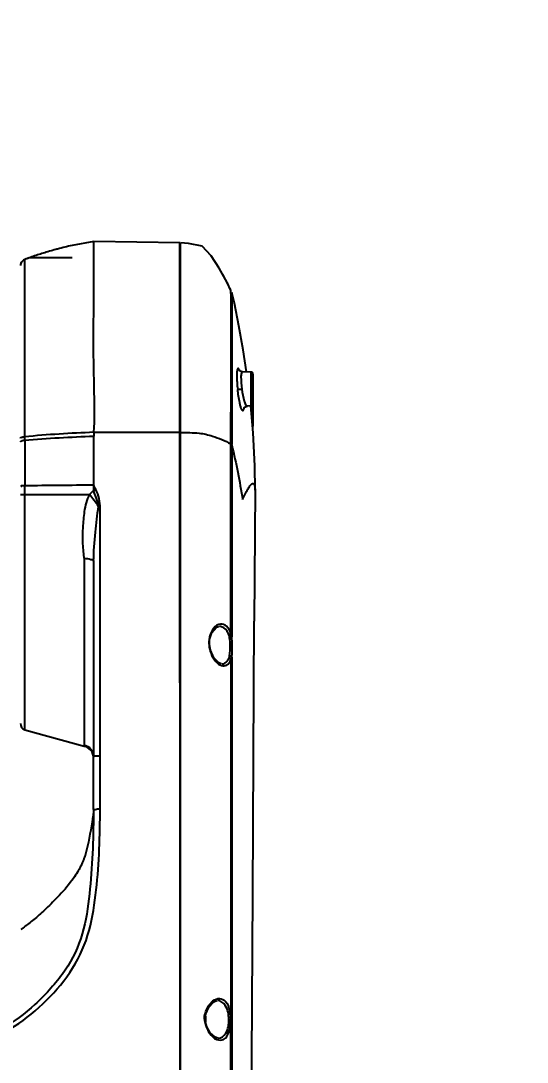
# Model space of a CAD drawing. Header units: millimetres. Extents: x 4086 to 8300, y 123 to 1549.
# Drawn here: x 6751.8 to 6781.2, y 797.2 to 857.8 of the extents above; entities that cross this region are included whole.
import ezdxf
from ezdxf import colors
from ezdxf.entities.mleader import LeaderData, LeaderLine
from ezdxf.math import Vec2, Vec3

# ---------------------------------------------------------------- set-up
doc = ezdxf.new("R2010")
doc.units = ezdxf.units.MM
doc.layers.add('外形图', color=7, linetype='Continuous')
doc.layers.add('多重引线', color=7, linetype='Continuous')
doc.styles.add('思源黑', font='SourceHanSansCN-Normal.ttf')

msp = doc.modelspace()

# ---------------------------------------------------------------- linework, layer by layer
at = {"layer": '外形图'}
for p, q in [((6756.0319, 844.9492), (6754.7791, 844.7171)), ((6761.0291, 844.8618), (6756.0319, 844.9492)), ((6761.0291, 819.3034), (6761.0291, 844.859)), ((6761.0812, 773.2327), (6761.0813, 844.8598)), ((6754.7791, 844.7084), (6754.7791, 844.7171)), ((6752.0223, 839.6778), (6752.0225, 843.8937)), ((6754.7791, 843.9868), (6752.2738, 843.9868)), ((6763.3236, 843.401), (6762.8572, 844.1098)), ((6763.7792, 842.5613), (6763.3236, 843.401)), ((6764.0053, 842.0894), (6763.7792, 842.5613)), ((6764.0054, 842.0888), (6764.0054, 842.0892)), ((6764.0076, 841.6969), (6764.0054, 842.0888)), ((6764.0462, 841.9798), (6764.0456, 841.6271)), ((6764.0462, 841.9807), (6764.0462, 841.9798)), ((6764.2033, 841.3627), (6764.0463, 841.9808)), ((6752.0222, 833.594), (6752.0223, 839.6778)), ((6764.6599, 837.3651), (6764.6593, 837.3651)), ((6765.1563, 837.3565), (6764.66, 837.3651)), ((6765.1563, 837.3565), (6765.1563, 835.3827)), ((6765.2791, 837.2315), (6765.2791, 835.5077)), ((6765.1563, 835.3827), (6764.9381, 835.3789)), ((6765.2889, 833.8295), (6765.1485, 835.382)), ((6765.1563, 835.3736), (6765.1563, 835.2962)), ((6765.2791, 835.4988), (6765.2791, 834.2004)), ((6752.0222, 833.5208), (6752.0222, 833.594)), ((6752.0222, 833.3738), (6752.0222, 833.5208)), ((6752.0223, 833.3738), (6752.0223, 833.2934)), ((6756.0291, 833.6138), (6756.0291, 830.4632)), ((6761.0291, 833.834), (6756.0469, 833.8508)), ((6752.0223, 833.2934), (6752.0223, 830.7411)), ((6763.9961, 822.1556), (6763.9967, 833.1344)), ((6763.9967, 833.1347), (6763.9969, 833.1851)), ((6764.0474, 833.0988), (6764.0466, 821.9591)), ((6764.047, 833.1002), (6764.0469, 833.1491)), ((6752.0223, 830.5728), (6752.0223, 830.7411)), ((6752.0223, 830.2368), (6752.0223, 830.5728)), ((6765.4007, 830.4899), (6765.3563, 822.8847)), ((6751.7791, 830.2368), (6752.0223, 830.2368)), ((6752.0222, 826.4278), (6752.0224, 830.2368)), ((6752.0225, 830.2368), (6755.7945, 830.2368)), ((6756.4111, 815.036), (6756.4111, 829.4363)), ((6752.0222, 826.2511), (6752.0222, 826.4278)), ((6752.0224, 820.237), (6752.0222, 826.2511)), ((6755.4685, 826.5302), (6755.4685, 815.6762)), ((6756.0291, 826.36), (6756.0291, 815.0068)), ((6762.7541, 821.4962), (6762.7627, 821.8067)), ((6762.7627, 821.8067), (6762.8945, 822.226)), ((6762.7299, 821.4945), (6762.7541, 821.4962)), ((6762.809, 821.1843), (6762.7541, 821.4962)), ((6764.0802, 821.4897), (6763.9606, 821.4868)), ((6763.0113, 820.7422), (6762.809, 821.1843)), ((6763.9952, 820.6294), (6763.9946, 799.7382)), ((6764.0486, 820.7932), (6764.0459, 786.8182)), ((6752.0224, 819.9614), (6752.0224, 820.237)), ((6752.0223, 816.5704), (6752.0224, 819.9614)), ((6761.0326, 819.3034), (6761.0326, 802.0935)), ((6752.0224, 816.5705), (6755.4686, 815.6187)), ((6755.4685, 815.6761), (6755.4686, 815.6187)), ((6755.4685, 815.6182), (6755.5763, 815.5893)), ((6755.5763, 815.5893), (6755.9046, 815.3394)), ((6755.9046, 815.3394), (6756.0291, 814.9463)), ((6756.0201, 811.7829), (6756.0169, 811.425)), ((6756.0194, 811.9243), (6756.0203, 811.8591)), ((6756.0212, 811.9243), (6756.0201, 811.7829)), ((6756.4019, 811.7723), (6756.4032, 811.9472)), ((6761.0316, 802.0935), (6761.0316, 787.3965)), ((6762.506, 799.7419), (6762.5449, 800.0534)), ((6762.5449, 800.0534), (6762.7158, 800.4557)), ((6762.506, 799.7419), (6762.4608, 799.7402)), ((6762.5128, 799.6615), (6762.506, 799.7419)), ((6762.6114, 799.3009), (6762.5128, 799.6615)), ((6762.5291, 799.9266), (6762.5291, 799.6019)), ((6763.9888, 799.7387), (6763.8778, 799.7368)), ((6763.9926, 786.7585), (6763.9946, 799.7382)), ((6762.7983, 798.9553), (6762.6114, 799.3009))]:
    msp.add_line(p, q, dxfattribs=at)
for points in [[(6762.8572, 844.1098), (6762.3392, 844.6724), (6761.546, 844.8262), (6761.0813, 844.8598)], [(6764.9055, 837.3608), (6764.713, 838.6479), (6764.4706, 840.0497), (6764.2033, 841.3627)], [(6764.6594, 837.3651), (6764.587, 837.3785), (6764.5075, 837.4301)], [(6764.7535, 835.287), (6764.7477, 835.2616), (6764.7878, 835.318), (6764.9379, 835.3789)], [(6765.4006, 830.4817), (6765.3856, 831.9129), (6765.2889, 833.8295)], [(6762.8945, 822.226), (6763.1557, 822.5211), (6763.3076, 822.5774)], [(6765.1624, 787.9452), (6765.2679, 807.0314), (6765.3563, 822.8847)], [(6763.4446, 820.3941), (6763.3042, 820.4477), (6763.0113, 820.7422)], [(6755.5611, 809.3719), (6755.5603, 809.369), (6755.5578, 809.3605), (6755.5535, 809.3458), (6755.547, 809.3242), (6755.5381, 809.2954), (6755.5266, 809.259), (6755.5123, 809.2147), (6755.4971, 809.1692), (6755.4822, 809.126), (6755.4678, 809.0855), (6755.4542, 809.0481), (6755.4411, 809.0131), (6755.4274, 808.9775), (6755.4131, 808.9411), (6755.3981, 808.904), (6755.3823, 808.866), (6755.3652, 808.826), (6755.3463, 808.7829), (6755.3254, 808.7365), (6755.3021, 808.6866), (6755.2763, 808.6327), (6755.2474, 808.5746), (6755.2151, 808.5118), (6755.1786, 808.4433), (6755.1373, 808.3689), (6755.091, 808.2888), (6755.0394, 808.2033), (6754.982, 808.1125), (6754.9181, 808.0162), (6754.8457, 807.9122), (6754.764, 807.8003), (6754.673, 807.6813), (6754.575, 807.5585), (6754.4717, 807.4342), (6754.365, 807.3103), (6754.2571, 807.1885), (6754.1497, 807.0705), (6754.0444, 806.9573), (6753.9417, 806.8488), (6753.8415, 806.7446), (6753.7436, 806.6441), (6753.6479, 806.5472), (6753.5541, 806.4535), (6753.4621, 806.3628), (6753.372, 806.2751), (6753.2835, 806.1902), (6753.1966, 806.1079), (6753.1113, 806.0283), (6753.0275, 805.9511), (6752.9452, 805.8764), (6752.8643, 805.804), (6752.7847, 805.7338), (6752.7066, 805.6659), (6752.6297, 805.6002), (6752.5541, 805.5365), (6752.4798, 805.475), (6752.4066, 805.4154), (6752.3347, 805.3577), (6752.2638, 805.302), (6752.1941, 805.2481), (6752.1255, 805.1961), (6752.058, 805.1458), (6751.9914, 805.0972), (6751.9258, 805.0503), (6751.8612, 805.0051), (6751.7976, 804.9615)], [(6762.7158, 800.4557), (6763.0134, 800.7646), (6763.1845, 800.8251)], [(6763.2333, 798.6479), (6763.0773, 798.7015), (6762.7983, 798.9553)]]:
    msp.add_lwpolyline(points, dxfattribs=at)
for centre, radius, start, end in [((6759.0489, 825.1684), 20.001, 107.308275, 109.30591), ((6759.0488, 825.1687), 20.0006, 107.308062, 109.305738), ((6759.0585, 825.1386), 20.0322, 105.133767, 107.309085), ((6759.0583, 825.1391), 20.0317, 105.133503, 107.308873), ((6759.0537, 825.1561), 20.0141, 104.823345, 105.133449), ((6759.0535, 825.1565), 20.0136, 104.823074, 105.133186), ((6759.0549, 825.1511), 20.0192, 102.332689, 104.823199), ((6759.0547, 825.1516), 20.0187, 102.332366, 104.822929), ((6764.1975, 811.2899), 34.8039, 110.32908, 110.473864), ((6754.5809, 837.2903), 7.0819, 110.20878, 111.152256), ((6755.6772, 834.2878), 10.2783, 109.831919, 110.329871), ((6758.6453, 826.2253), 18.8698, 109.734231, 110.184167), ((6754.2348, 838.2871), 6.0269, 108.989064, 109.831412), ((6759.0278, 825.2297), 19.9361, 109.306685, 109.802621), ((6752.8634, 837.2134), 12.155, 26.222993, 28.680764), ((6750.2272, 835.8937), 15.1031, 25.421193, 26.295391), ((6749.7396, 835.6602), 15.6437, 25.277581, 25.426767), ((6752.8451, 837.1106), 12.2163, 24.00319, 25.345823), ((5962.7702, 838.4535), 801.244, 359.6232667, 0.2319331), ((6765.6941, 837.2621), 1.347, 173.496872, 174.844175), ((6765.1541, 837.2315), 0.125, 0, 89), ((6765.1541, 835.5077), 0.125, 271, 0), ((6765.1541, 834.2004), 0.125, 335.925977, 0), ((6758.8318, 758.8518), 75.0518, 92.126569, 95.205796), ((6758.8211, 753.4268), 80.2355, 91.994208, 94.86087), ((6758.8059, 339.1892), 491.5987, 90.323644, 90.79065), ((6694.8521, 807.0085), 65.5192, 20.216749, 20.976713), ((6756.3011, 830.0812), 0.4702, 108.050392, 113.833263), ((6716.4453, 800.0487), 49.5951, 36.497867, 37.494963), ((6764.3533, 821.6126), 1.6276, 169.565543, 184.160807), ((6764.168, 821.6474), 1.4391, 164.449175, 169.593813), ((6764.491, 821.6366), 1.7668, 184.61236, 201.439483), ((6752.1541, 816.9215), 0.375, 180, 249.4345), ((6314.5943, 814.6322), 441.435, 359.648531, 0.048624), ((6321.4595, 814.5812), 434.9518, 359.653028, 0.059913), ((6756.3594, 807.049), 4.8984, 89.487775, 91.773346), ((6614.5697, 812.9016), 141.8366, 359.399284, 359.543803), ((6763.9039, 799.691), 1.4481, 162.104129, 163.627762)]:
    msp.add_arc(centre, radius, start, end, dxfattribs=at)
for points, knots in [([(6756.0468, 833.8519), (6756.0868, 834.6164), (6756.071, 836.095), (6756.0215, 838.2099), (6756.0233, 840.1083), (6756.0423, 841.7418), (6756.0534, 843.0524), (6756.0353, 843.953), (6756.0415, 844.4557), (6756.0255, 844.7413), (6756.0553, 844.8267), (6756.0264, 844.9612), (6756.0391, 844.9502)], [0, 0, 0, 0, 0.2069257, 0.3992771, 0.571861, 0.7202396, 0.8401025, 0.9281099, 0.959383, 0.9818781, 0.9954616, 1, 1, 1, 1]), ([(6751.7996, 843.6687), (6751.792, 843.6474), (6751.782, 843.6079), (6751.7791, 843.5674), (6751.7791, 843.5496)], [0, 0, 0, 0, 0.5594188, 1, 1, 1, 1]), ([(6764.0456, 841.6271), (6764.0452, 841.2383), (6764.0431, 838.4123), (6764.0519, 835.5863), (6764.0469, 833.1491)], [0, 0, 0, 0, 0.1375976, 1, 1, 1, 1]), ([(6764.5115, 837.4333), (6764.4919, 837.4888), (6764.4046, 837.6823), (6764.3624, 837.4735), (6764.3557, 837.4147)], [0, 0, 0, 0, 0.4982272, 1, 1, 1, 1]), ([(6764.3525, 837.3832), (6764.3465, 837.3172), (6764.3355, 836.9696), (6764.3634, 836.6221), (6764.3943, 836.3425)], [0, 0, 0, 0, 0.1904901, 1, 1, 1, 1]), ([(6764.6594, 837.3651), (6764.6286, 837.3645), (6764.5892, 837.2307), (6764.5774, 836.9331), (6764.6033, 836.6027), (6764.6355, 836.3696)], [0, 0, 0, 0, 0.0912311, 0.303905, 1, 1, 1, 1]), ([(6764.3943, 836.3425), (6764.4039, 836.3437), (6764.4843, 836.3527), (6764.5647, 836.3617), (6764.6355, 836.3696)], [0, 0, 0, 0, 0.1195564, 1, 1, 1, 1]), ([(6764.5601, 835.3829), (6764.5425, 835.4472), (6764.469, 835.7635), (6764.4212, 836.0854), (6764.3943, 836.3419)], [0, 0, 0, 0, 0.2054795, 1, 1, 1, 1]), ([(6764.6355, 836.3696), (6764.6683, 836.1328), (6764.7284, 835.8028), (6764.8356, 835.5031), (6764.9027, 835.3779), (6764.9379, 835.3789)], [0, 0, 0, 0, 0.6819634, 0.8994185, 1, 1, 1, 1]), ([(6764.7559, 835.2404), (6764.7486, 835.1927), (6764.7108, 835.0322), (6764.6323, 835.1732), (6764.615, 835.2154)], [0, 0, 0, 0, 0.5139071, 1, 1, 1, 1]), ([(6751.7791, 833.508), (6751.7791, 833.5232), (6751.8228, 833.557), (6751.8638, 833.567), (6751.8932, 833.5739)], [0, 0, 0, 0, 0.3350246, 1, 1, 1, 1]), ([(6751.8095, 833.3271), (6751.8012, 833.3226), (6751.7878, 833.3144), (6751.7791, 833.2996), (6751.7791, 833.2934)], [0, 0, 0, 0, 0.6048591, 1, 1, 1, 1]), ([(6751.8932, 833.5739), (6751.9136, 833.5787), (6751.9565, 833.5867), (6751.9998, 833.5919), (6752.0223, 833.594)], [0, 0, 0, 0, 0.4807733, 1, 1, 1, 1]), ([(6761.0813, 833.8338), (6761.0695, 833.8339), (6761.0559, 833.8308), (6761.0291, 833.8284), (6761.0291, 833.8221)], [0, 0, 0, 0, 0.6513167, 1, 1, 1, 1]), ([(6761.0813, 833.8338), (6761.4418, 833.8301), (6762.0698, 833.8598), (6763.0583, 833.6215), (6763.6529, 833.358), (6763.9969, 833.1851)], [0, 0, 0, 0, 0.357553, 0.6181792, 1, 1, 1, 1]), ([(6763.9967, 833.1347), (6764.0066, 833.1295), (6764.0243, 833.1191), (6764.0404, 833.1062), (6764.047, 833.0996)], [0, 0, 0, 0, 0.5460278, 1, 1, 1, 1]), ([(6763.9969, 833.1851), (6764.0068, 833.1798), (6764.0244, 833.169), (6764.0404, 833.1558), (6764.0469, 833.1489)], [0, 0, 0, 0, 0.5440372, 1, 1, 1, 1]), ([(6764.6822, 829.9463), (6764.7726, 830.1532), (6764.8976, 830.4265), (6765.0923, 830.725), (6765.1869, 830.8409), (6765.296, 830.9013), (6765.3774, 830.8156), (6765.3943, 830.675), (6765.4012, 830.5598), (6765.4007, 830.4896)], [0, 0, 0, 0, 0.4323404, 0.5766063, 0.6734558, 0.7296114, 0.7792658, 0.8656085, 1, 1, 1, 1]), ([(6752.0223, 830.7411), (6751.9912, 830.7407), (6751.9209, 830.7367), (6751.8622, 830.7447), (6751.7978, 830.7303), (6751.8359, 830.7306), (6751.8481, 830.73)], [0, 0, 0, 0, 0.3774223, 0.8101493, 0.8521057, 1, 1, 1, 1]), ([(6756.0291, 830.4632), (6756.0417, 830.4728), (6756.0682, 830.4904), (6756.0966, 830.5049), (6756.1111, 830.5113)], [0, 0, 0, 0, 0.4990568, 1, 1, 1, 1]), ([(6755.794, 830.2371), (6755.6036, 829.9464), (6755.47, 829.2739), (6755.3622, 828.0371), (6755.3777, 827.1194), (6755.4681, 826.5301)], [0, 0, 0, 0, 0.277335, 0.5242836, 1, 1, 1, 1]), ([(6756.4111, 829.4363), (6756.405, 829.477), (6756.3817, 829.5337), (6756.3998, 829.6976), (6756.3377, 829.6608), (6756.3347, 829.6493)], [0, 0, 0, 0, 0.4485512, 0.8712911, 1, 1, 1, 1]), ([(6756.0291, 826.36), (6756.0296, 826.923), (6756.1207, 827.9882), (6756.232, 829.05), (6756.3138, 829.5475)], [0, 0, 0, 0, 0.5275248, 1, 1, 1, 1]), ([(6756.3138, 829.5475), (6756.317, 829.5669), (6756.3231, 829.6013), (6756.3306, 829.6355), (6756.3348, 829.6501)], [0, 0, 0, 0, 0.5629674, 1, 1, 1, 1]), ([(6755.4685, 826.5302), (6755.6038, 826.524), (6755.7674, 826.5069), (6756.0291, 826.4245), (6756.0291, 826.36)], [0, 0, 0, 0, 0.6775207, 1, 1, 1, 1]), ([(6763.9961, 822.1556), (6763.9399, 822.3144), (6763.8207, 822.5976), (6763.1949, 822.8361), (6762.8638, 822.3274), (6762.7816, 822.0333)], [0, 0, 0, 0, 0.2843706, 0.4844025, 1, 1, 1, 1]), ([(6763.8851, 822.0824), (6763.8556, 822.1576), (6763.7519, 822.3856), (6763.508, 822.5821), (6763.3335, 822.5787)], [0, 0, 0, 0, 0.3162835, 1, 1, 1, 1]), ([(6763.8851, 822.0824), (6763.9075, 822.0882), (6763.9484, 822.1072), (6763.9858, 822.1363), (6763.9961, 822.1556)], [0, 0, 0, 0, 0.5144448, 1, 1, 1, 1]), ([(6764.0471, 821.9589), (6764.039, 821.9428), (6763.9939, 821.923), (6763.9533, 821.911), (6763.9276, 821.9081)], [0, 0, 0, 0, 0.4097436, 1, 1, 1, 1]), ([(6762.8465, 820.9908), (6762.9123, 820.8232), (6763.077, 820.5532), (6763.4034, 820.2624), (6763.8159, 820.28), (6763.945, 820.51), (6763.9952, 820.6294)], [0, 0, 0, 0, 0.3302867, 0.5758702, 0.7622753, 1, 1, 1, 1]), ([(6763.4723, 820.3925), (6763.5969, 820.3902), (6763.7766, 820.5062), (6763.8611, 820.6625), (6763.8843, 820.712)], [0, 0, 0, 0, 0.6952165, 1, 1, 1, 1]), ([(6763.8843, 820.712), (6763.895, 820.735), (6763.9125, 820.7849), (6763.9228, 820.8365), (6763.9269, 820.8633)], [0, 0, 0, 0, 0.4845388, 1, 1, 1, 1]), ([(6763.9952, 820.6294), (6763.9859, 820.6513), (6763.95, 820.6859), (6763.907, 820.7069), (6763.8843, 820.712)], [0, 0, 0, 0, 0.5049403, 1, 1, 1, 1]), ([(6764.0464, 820.7955), (6764.0396, 820.8149), (6763.9973, 820.8452), (6763.9532, 820.8606), (6763.9269, 820.8633)], [0, 0, 0, 0, 0.4381803, 1, 1, 1, 1]), ([(6755.4685, 815.676), (6755.621, 815.6484), (6755.9155, 815.4809), (6756.0291, 815.1614), (6756.0291, 815.0068)], [0, 0, 0, 0, 0.5006272, 1, 1, 1, 1]), ([(6756.4111, 815.036), (6756.3212, 815.0361), (6756.236, 815.0054), (6756.0291, 815.0449), (6756.0291, 815.0068)], [0, 0, 0, 0, 0.7025497, 1, 1, 1, 1]), ([(6756.0212, 811.9243), (6756.0213, 811.941), (6756.12, 811.9288), (6756.1617, 811.9436), (6756.2078, 811.945)], [0, 0, 0, 0, 0.2648622, 1, 1, 1, 1]), ([(6756.0167, 811.425), (6755.9994, 809.8602), (6755.9087, 807.5112), (6755.3991, 804.3985), (6754.4707, 802.6265), (6753.4568, 801.4273), (6752.3536, 800.3034), (6751.0769, 799.3536), (6749.6325, 798.714), (6748.088, 798.3775), (6746.1224, 798.2604), (6743.7671, 798.1478), (6740.6283, 797.996), (6736.7027, 797.841), (6731.9913, 797.6762), (6728.85, 797.5727), (6727.2791, 797.5318)], [0, 0, 0, 0, 0.1245602, 0.1870989, 0.2492053, 0.2806509, 0.3119478, 0.3745193, 0.405782, 0.4369844, 0.4997435, 0.5622077, 0.6247619, 0.7498371, 0.8749181, 1, 1, 1, 1]), ([(6727.2791, 797.2724), (6728.8631, 797.3167), (6732.0304, 797.426), (6736.781, 797.5973), (6740.7388, 797.7611), (6743.905, 797.9095), (6746.2799, 798.0366), (6748.6658, 798.1701), (6750.9867, 798.9143), (6752.8983, 800.3976), (6754.5544, 802.1415), (6755.7029, 804.2915), (6756.2916, 807.4439), (6756.3818, 809.8291), (6756.3986, 811.4145)], [0, 0, 0, 0, 0.1246875, 0.2493658, 0.3740465, 0.4363915, 0.4987362, 0.5612862, 0.6240395, 0.6867917, 0.7495214, 0.8124389, 0.8752415, 1, 1, 1, 1]), ([(6762.8677, 800.7293), (6762.9696, 800.8349), (6763.2165, 801.0092), (6763.694, 800.8696), (6763.9297, 800.3538), (6763.986, 799.9583), (6763.992, 799.7261)], [0, 0, 0, 0, 0.2176519, 0.4025383, 0.6556015, 1, 1, 1, 1]), ([(6763.8778, 799.7368), (6763.8728, 800.0132), (6763.8225, 800.4905), (6763.396, 800.8291), (6763.216, 800.8266)], [0, 0, 0, 0, 0.6055984, 1, 1, 1, 1]), ([(6762.5174, 799.4559), (6762.5245, 799.4326), (6762.5395, 799.3865), (6762.5562, 799.341), (6762.5648, 799.3186)], [0, 0, 0, 0, 0.5040942, 1, 1, 1, 1]), ([(6762.7663, 798.9295), (6762.8699, 798.7803), (6763.0945, 798.5235), (6763.6585, 798.5147), (6763.951, 799.0758), (6763.993, 799.4878), (6763.9888, 799.7387)], [0, 0, 0, 0, 0.2458275, 0.428154, 0.6604152, 1, 1, 1, 1]), ([(6763.266, 798.6464), (6763.4408, 798.6446), (6763.8548, 798.991), (6763.8828, 799.463), (6763.8778, 799.7368)], [0, 0, 0, 0, 0.3896692, 1, 1, 1, 1])]:
    msp.add_open_spline(points, degree=3, knots=knots, dxfattribs=at)
for points in [[(6752.0246, 843.8955), (6751.9249, 843.8581), (6751.8356, 843.7689), (6751.7996, 843.6687)], [(6751.7996, 843.6687), (6751.8354, 843.7687), (6751.9243, 843.858), (6752.0238, 843.8953)], [(6764.615, 835.2154), (6764.5927, 835.2698), (6764.5756, 835.3262), (6764.5601, 835.3829)], [(6752.0223, 833.3738), (6751.9499, 833.3676), (6751.8733, 833.3617), (6751.8095, 833.3271)], [(6756.0469, 833.8508), (6756.0407, 833.7715), (6756.0429, 833.6904), (6756.023, 833.6134)], [(6764.047, 833.1002), (6764.3132, 832.0614), (6764.5084, 831.0046), (6764.6822, 829.9464)], [(6755.7944, 830.2368), (6755.8566, 830.3261), (6755.9362, 830.4069), (6756.0291, 830.4636)], [(6756.1571, 830.5231), (6756.11, 830.6068), (6756.0653, 830.6927), (6756.0333, 830.7833)], [(6756.4111, 829.4363), (6756.3834, 829.8091), (6756.339, 830.2026), (6756.1554, 830.5283)], [(6763.9276, 821.9081), (6763.9195, 821.9674), (6763.907, 822.0268), (6763.8851, 822.0824)], [(6763.9606, 821.4868), (6763.9569, 821.6277), (6763.9465, 821.7685), (6763.9276, 821.9081)], [(6764.0471, 821.9589), (6764.0378, 822.023), (6764.0316, 822.0968), (6763.9869, 822.1438)], [(6764.0802, 821.4897), (6764.0765, 821.6465), (6764.066, 821.8032), (6764.0471, 821.9589)], [(6763.9269, 820.8633), (6763.9584, 821.069), (6763.9662, 821.2788), (6763.9606, 821.4868)], [(6764.0464, 820.7955), (6764.0781, 821.025), (6764.0858, 821.2581), (6764.0802, 821.4897)], [(6763.9952, 820.6294), (6764.0217, 820.6809), (6764.0368, 820.7383), (6764.0464, 820.7955)], [(6755.9982, 811.5852), (6755.983, 811.4601), (6755.9617, 811.3358), (6755.9395, 811.2117)], [(6756.0208, 811.8956), (6756.0189, 811.7919), (6756.0108, 811.6882), (6755.9982, 811.5852)], [(6755.9395, 811.2117), (6755.8274, 810.5855), (6755.7205, 809.9566), (6755.5567, 809.3419)], [(6762.6609, 800.4408), (6762.7187, 800.5441), (6762.7855, 800.6442), (6762.8677, 800.7293)], [(6762.4608, 799.7402), (6762.4602, 799.8612), (6762.4804, 799.9831), (6762.5145, 800.0992)], [(6762.5259, 800.136), (6762.56, 800.2418), (6762.6066, 800.3439), (6762.6609, 800.4408)], [(6762.4608, 799.7402), (6762.4688, 799.6439), (6762.4894, 799.5484), (6762.5174, 799.4559)], [(6762.5648, 799.3186), (6762.6173, 799.1823), (6762.6831, 799.0495), (6762.7663, 798.9295)]]:
    msp.add_open_spline(points, degree=3, dxfattribs=at)

# ---------------------------------------------------------------- leaders
at = {"layer": '多重引线'}
ml = msp.add_multileader_mtext('Standard', dxfattribs=at)
ml.set_content('\\pxqc;4×M3{\\A1;\\C256; \\fSource Han Sans CN Normal|b0|i0|c0|p34;\\C7;depth }6', style='思源黑')
ml.set_leader_properties()
ml.build(insert=Vec2(0, 0))
ml.multileader.update_dxf_attribs({"text_left_attachment_type": 5, "text_right_attachment_type": 5, "dogleg_length": 1, "arrow_head_size": 7.5})
ctx = ml.context
ctx.base_point, ctx.char_height, ctx.arrow_head_size, ctx.landing_gap_size, ctx.plane_origin = Vec3(6751.3478, 878.1255), 7, 7.5, 2.5, Vec3(7266.8761, 854.9023)
ctx.left_attachment, ctx.right_attachment, ctx.text_align_type = 5, 5, 1
notes = []
notes.append((ctx, [(0, (1, 1, 0), (6847.0873, 878.1255), (-1, 0), 27.7778, [(0, [(6881.514, 847.7368)], 0, [])])]))
ctx.mtext.insert, ctx.mtext.alignment, ctx.mtext.flow_direction = Vec3(6785.3286, 887.9561), 2, 5
for ctx, leaders in notes:
    for number, flags, end, landing, length, lines in leaders:
        leader = LeaderData()
        leader.index, (leader.has_last_leader_line, leader.has_dogleg_vector, leader.attachment_direction) = number, flags
        leader.last_leader_point, leader.dogleg_vector, leader.dogleg_length = Vec3(end), Vec3(landing), length
        for number, points, colour, breaks in lines:
            line = LeaderLine()
            line.index, line.vertices, line.color, line.breaks = number, Vec3.list(points), colors.encode_raw_color(colour), breaks
            leader.lines.append(line)
        ctx.leaders.append(leader)

doc.saveas('drawing.dxf')
